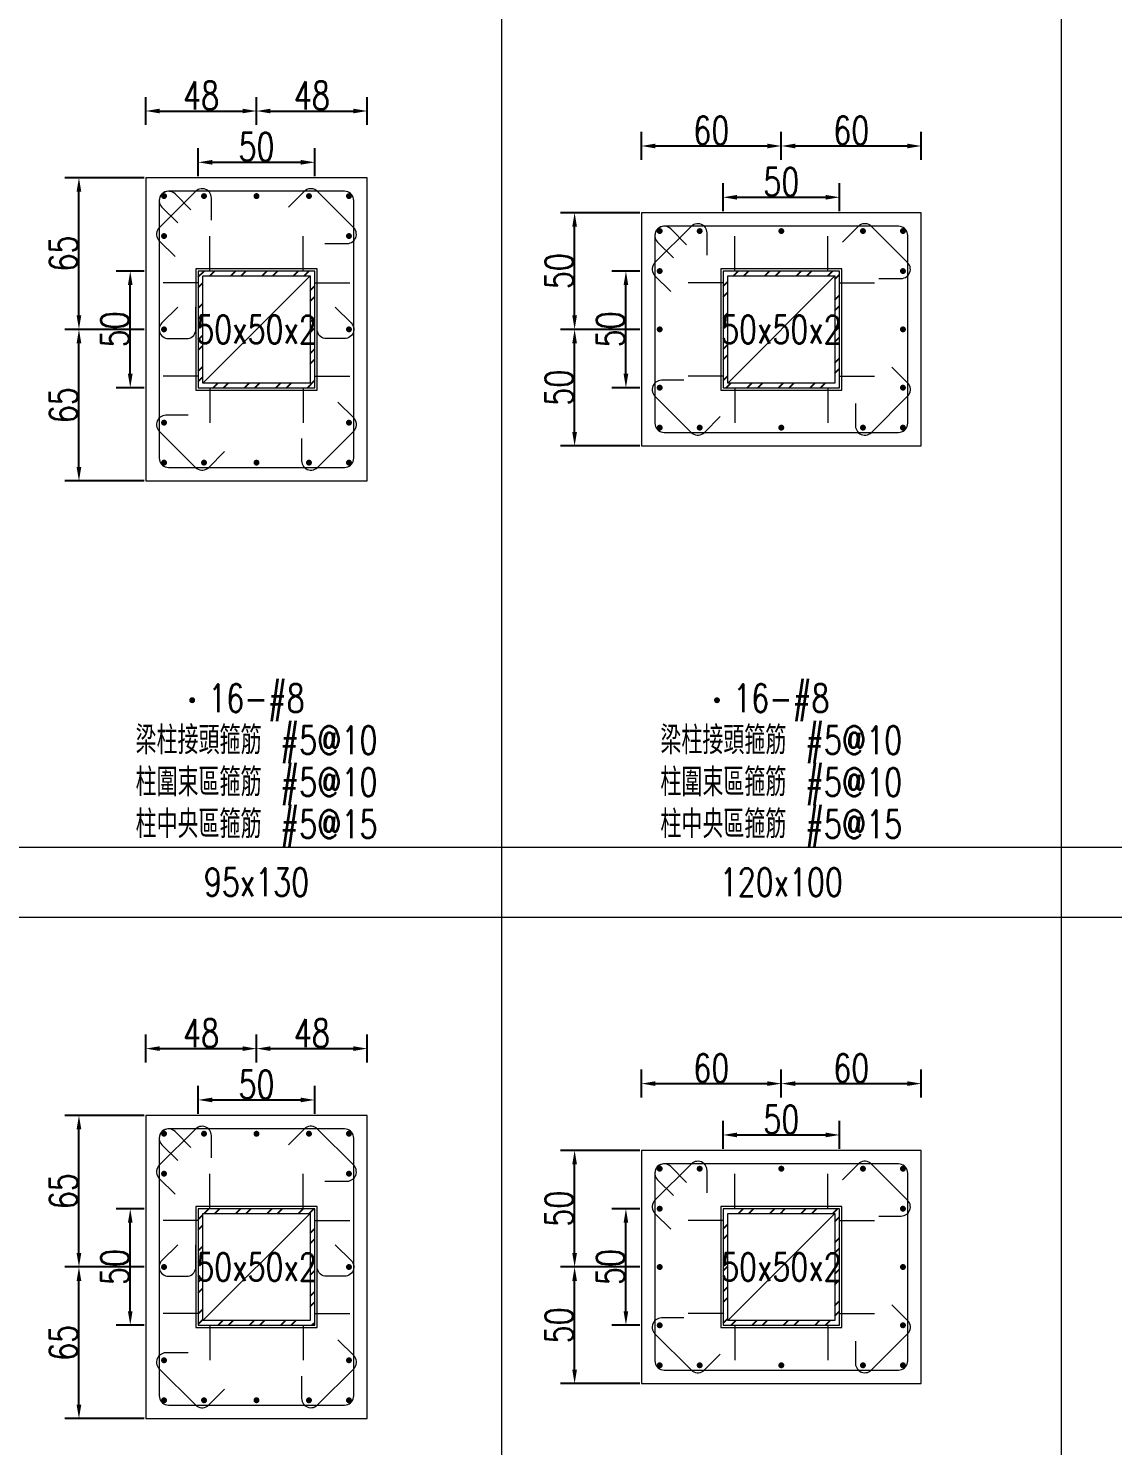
# Model space of a CAD drawing. Header units: millimetres. Extents: x 0 to 3905, y 0 to 8880.
# Drawn here: x 2922 to 3387, y 4999 to 5607 of the extents above; entities that cross this region are included whole.
import ezdxf
from ezdxf.enums import TextEntityAlignment as Align

# ---------------------------------------------------------------- set-up
doc = ezdxf.new("R2010")
doc.units = ezdxf.units.MM
doc.layers.get('DEFPOINTS').update_dxf_attribs({"color": 3})
for name, color, linetype in [('Hatch線', 6, 'Continuous'), ('主筋斷面', 2, 'Continuous'), ('文字-主筋根數', 7, 'Continuous'), ('文字-剪力筋 中央區', 7, 'Continuous'), ('文字-剪力筋-BC', 7, 'Continuous'), ('文字-剪力筋-圍束區', 7, 'Continuous'), ('文字-斷面尺寸', 7, 'Continuous'), ('文字-輔助字', 7, 'Continuous'), ('柱斷面線', 4, 'Continuous'), ('標註字', 4, 'Continuous'), ('箍筋線', 1, 'Continuous'), ('網格線', 7, 'Continuous'), ('鋼柱', 11, 'Continuous')]:
    doc.layers.add(name, color=color, linetype=linetype)
doc.styles.add('note', font='txt.shx', dxfattribs={"width": 0.75, "height": 12})
doc.styles.add('txt', font='txt.shx', dxfattribs={"height": 0.2, "bigfont": 'chineset.shx'})
doc.dimstyles.new('RCAD_DIM', dxfattribs={"dimtxt": 12, "dimasz": 6, "dimexe": 6, "dimexo": 0.625, "dimtad": 1, "dimdec": 0, "dimdsep": 46, "dimtxsty": 'note', "dimcen": 2.5, "dimclrd": 256, "dimclre": 256, "dimclrt": 256, "dimadec": 0, "dimazin": 0, "dimtfac": 1, "dimtmove": 0, "dimatfit": 3, "dimfxl": 0, "dimtolj": 1, "dimarcsym": 0})

# ---------------------------------------------------------------- blocks, each defined once
blk = doc.blocks.new('*D1674')
at = {"layer": 'DEFPOINTS', "color": 0}
for p in [(3045, 5147.625), (2995, 5141), (3045, 5141)]:
    blk.add_point(p, dxfattribs=at)
at = {"layer": '標註字', "lineweight": -2}
for p, q in [((2995, 5141.625), (2995, 5153.625)), ((3045, 5141.625), (3045, 5153.625)), ((3001, 5147.625), (3039, 5147.625))]:
    blk.add_line(p, q, dxfattribs=at)
at = {"layer": '標註字'}
for points in [[(3001, 5148.625), (3001, 5146.625), (2995, 5147.625)], [(3039, 5146.625), (3039, 5148.625), (3045, 5147.625)]]:
    blk.add_solid(points, dxfattribs=at)
at = {"layer": '標註字', "insert": (3020, 5154.25), "char_height": 12, "attachment_point": 5, "style": 'note'}
blk.add_mtext('\\A1;50', dxfattribs=at)
blk = doc.blocks.new('*D1675')
at = {"layer": 'DEFPOINTS', "color": 0}
for p in [(2965.875, 5101), (2972.5, 5101), (2972.5, 5051)]:
    blk.add_point(p, dxfattribs=at)
at = {"layer": '標註字', "lineweight": -2}
for p, q in [((2971.875, 5101), (2959.875, 5101)), ((2965.875, 5057), (2965.875, 5095)), ((2971.875, 5051), (2959.875, 5051))]:
    blk.add_line(p, q, dxfattribs=at)
at = {"layer": '標註字'}
for points in [[(2966.875, 5095), (2964.875, 5095), (2965.875, 5101)], [(2964.875, 5057), (2966.875, 5057), (2965.875, 5051)]]:
    blk.add_solid(points, dxfattribs=at)
at = {"layer": '標註字', "insert": (2959.25, 5076), "char_height": 12, "attachment_point": 5, "rotation": 90, "style": 'note'}
blk.add_mtext('\\A1;50', dxfattribs=at)
blk = doc.blocks.new('*D1676')
at = {"layer": 'DEFPOINTS', "color": 0}
for p in [(3020, 5169.625), (2972.5, 5163), (3020, 5163)]:
    blk.add_point(p, dxfattribs=at)
at = {"layer": '標註字', "lineweight": -2}
for p, q in [((2972.5, 5163.625), (2972.5, 5175.625)), ((3020, 5163.625), (3020, 5175.625)), ((2978.5, 5169.625), (3014, 5169.625))]:
    blk.add_line(p, q, dxfattribs=at)
at = {"layer": '標註字'}
for points in [[(2978.5, 5170.625), (2978.5, 5168.625), (2972.5, 5169.625)], [(3014, 5168.625), (3014, 5170.625), (3020, 5169.625)]]:
    blk.add_solid(points, dxfattribs=at)
at = {"layer": '標註字', "insert": (2996.25, 5176.25), "char_height": 12, "attachment_point": 5, "style": 'note'}
blk.add_mtext('\\A1;48', dxfattribs=at)
blk = doc.blocks.new('*D1677')
at = {"layer": 'DEFPOINTS', "color": 0}
for p in [(3067.5, 5169.625), (3020, 5163), (3067.5, 5163)]:
    blk.add_point(p, dxfattribs=at)
at = {"layer": '標註字', "lineweight": -2}
for p, q in [((3020, 5163.625), (3020, 5175.625)), ((3067.5, 5163.625), (3067.5, 5175.625)), ((3026, 5169.625), (3061.5, 5169.625))]:
    blk.add_line(p, q, dxfattribs=at)
at = {"layer": '標註字'}
for points in [[(3026, 5170.625), (3026, 5168.625), (3020, 5169.625)], [(3061.5, 5168.625), (3061.5, 5170.625), (3067.5, 5169.625)]]:
    blk.add_solid(points, dxfattribs=at)
at = {"layer": '標註字', "insert": (3043.75, 5176.25), "char_height": 12, "attachment_point": 5, "style": 'note'}
blk.add_mtext('\\A1;48', dxfattribs=at)
blk = doc.blocks.new('*D1678')
at = {"layer": 'DEFPOINTS', "color": 0}
for p in [(2943.875, 5076), (2972.5, 5076), (2972.5, 5011)]:
    blk.add_point(p, dxfattribs=at)
at = {"layer": '標註字', "lineweight": -2}
for p, q in [((2971.875, 5076), (2937.875, 5076)), ((2943.875, 5017), (2943.875, 5070)), ((2971.875, 5011), (2937.875, 5011))]:
    blk.add_line(p, q, dxfattribs=at)
at = {"layer": '標註字'}
for points in [[(2944.875, 5070), (2942.875, 5070), (2943.875, 5076)], [(2942.875, 5017), (2944.875, 5017), (2943.875, 5011)]]:
    blk.add_solid(points, dxfattribs=at)
at = {"layer": '標註字', "insert": (2937.25, 5043.5), "char_height": 12, "attachment_point": 5, "rotation": 90, "style": 'note'}
blk.add_mtext('\\A1;65', dxfattribs=at)
blk = doc.blocks.new('*D1679')
at = {"layer": 'DEFPOINTS', "color": 0}
for p in [(2943.875, 5141), (2972.5, 5141), (2972.5, 5076)]:
    blk.add_point(p, dxfattribs=at)
at = {"layer": '標註字', "lineweight": -2}
for p, q in [((2971.875, 5141), (2937.875, 5141)), ((2943.875, 5082), (2943.875, 5135)), ((2971.875, 5076), (2937.875, 5076))]:
    blk.add_line(p, q, dxfattribs=at)
at = {"layer": '標註字'}
for points in [[(2944.875, 5135), (2942.875, 5135), (2943.875, 5141)], [(2942.875, 5082), (2944.875, 5082), (2943.875, 5076)]]:
    blk.add_solid(points, dxfattribs=at)
at = {"layer": '標註字', "insert": (2937.25, 5108.5), "char_height": 12, "attachment_point": 5, "rotation": 90, "style": 'note'}
blk.add_mtext('\\A1;65', dxfattribs=at)
blk = doc.blocks.new('Circle_Filled')
at = {"const_width": 0.5}
blk.add_lwpolyline([(-0.25, 0, 1), (0.25, 0, 1)], format="xyb", close=True, dxfattribs=at)
blk = doc.blocks.new('*D1680')
at = {"layer": 'DEFPOINTS', "color": 0}
for p in [(3045, 5549.625), (2995, 5543), (3045, 5543)]:
    blk.add_point(p, dxfattribs=at)
at = {"layer": '標註字', "lineweight": -2}
for p, q in [((2995, 5543.625), (2995, 5555.625)), ((3045, 5543.625), (3045, 5555.625)), ((3001, 5549.625), (3039, 5549.625))]:
    blk.add_line(p, q, dxfattribs=at)
at = {"layer": '標註字'}
for points in [[(3001, 5550.625), (3001, 5548.625), (2995, 5549.625)], [(3039, 5548.625), (3039, 5550.625), (3045, 5549.625)]]:
    blk.add_solid(points, dxfattribs=at)
at = {"layer": '標註字', "insert": (3020, 5556.25), "char_height": 12, "attachment_point": 5, "style": 'note'}
blk.add_mtext('\\A1;50', dxfattribs=at)
blk = doc.blocks.new('*D1681')
at = {"layer": 'DEFPOINTS', "color": 0}
for p in [(2965.875, 5503), (2972.5, 5503), (2972.5, 5453)]:
    blk.add_point(p, dxfattribs=at)
at = {"layer": '標註字', "lineweight": -2}
for p, q in [((2971.875, 5503), (2959.875, 5503)), ((2965.875, 5459), (2965.875, 5497)), ((2971.875, 5453), (2959.875, 5453))]:
    blk.add_line(p, q, dxfattribs=at)
at = {"layer": '標註字'}
for points in [[(2966.875, 5497), (2964.875, 5497), (2965.875, 5503)], [(2964.875, 5459), (2966.875, 5459), (2965.875, 5453)]]:
    blk.add_solid(points, dxfattribs=at)
at = {"layer": '標註字', "insert": (2959.25, 5478), "char_height": 12, "attachment_point": 5, "rotation": 90, "style": 'note'}
blk.add_mtext('\\A1;50', dxfattribs=at)
blk = doc.blocks.new('*D1682')
at = {"layer": 'DEFPOINTS', "color": 0}
for p in [(3020, 5571.625), (2972.5, 5565), (3020, 5565)]:
    blk.add_point(p, dxfattribs=at)
at = {"layer": '標註字', "lineweight": -2}
for p, q in [((2972.5, 5565.625), (2972.5, 5577.625)), ((3020, 5565.625), (3020, 5577.625)), ((2978.5, 5571.625), (3014, 5571.625))]:
    blk.add_line(p, q, dxfattribs=at)
at = {"layer": '標註字'}
for points in [[(2978.5, 5572.625), (2978.5, 5570.625), (2972.5, 5571.625)], [(3014, 5570.625), (3014, 5572.625), (3020, 5571.625)]]:
    blk.add_solid(points, dxfattribs=at)
at = {"layer": '標註字', "insert": (2996.25, 5578.25), "char_height": 12, "attachment_point": 5, "style": 'note'}
blk.add_mtext('\\A1;48', dxfattribs=at)
blk = doc.blocks.new('*D1683')
at = {"layer": 'DEFPOINTS', "color": 0}
for p in [(3067.5, 5571.625), (3020, 5565), (3067.5, 5565)]:
    blk.add_point(p, dxfattribs=at)
at = {"layer": '標註字', "lineweight": -2}
for p, q in [((3020, 5565.625), (3020, 5577.625)), ((3067.5, 5565.625), (3067.5, 5577.625)), ((3026, 5571.625), (3061.5, 5571.625))]:
    blk.add_line(p, q, dxfattribs=at)
at = {"layer": '標註字'}
for points in [[(3026, 5572.625), (3026, 5570.625), (3020, 5571.625)], [(3061.5, 5570.625), (3061.5, 5572.625), (3067.5, 5571.625)]]:
    blk.add_solid(points, dxfattribs=at)
at = {"layer": '標註字', "insert": (3043.75, 5578.25), "char_height": 12, "attachment_point": 5, "style": 'note'}
blk.add_mtext('\\A1;48', dxfattribs=at)
blk = doc.blocks.new('*D1684')
at = {"layer": 'DEFPOINTS', "color": 0}
for p in [(2943.875, 5478), (2972.5, 5478), (2972.5, 5413)]:
    blk.add_point(p, dxfattribs=at)
at = {"layer": '標註字', "lineweight": -2}
for p, q in [((2971.875, 5478), (2937.875, 5478)), ((2943.875, 5419), (2943.875, 5472)), ((2971.875, 5413), (2937.875, 5413))]:
    blk.add_line(p, q, dxfattribs=at)
at = {"layer": '標註字'}
for points in [[(2944.875, 5472), (2942.875, 5472), (2943.875, 5478)], [(2942.875, 5419), (2944.875, 5419), (2943.875, 5413)]]:
    blk.add_solid(points, dxfattribs=at)
at = {"layer": '標註字', "insert": (2937.25, 5445.5), "char_height": 12, "attachment_point": 5, "rotation": 90, "style": 'note'}
blk.add_mtext('\\A1;65', dxfattribs=at)
blk = doc.blocks.new('*D1685')
at = {"layer": 'DEFPOINTS', "color": 0}
for p in [(2943.875, 5543), (2972.5, 5543), (2972.5, 5478)]:
    blk.add_point(p, dxfattribs=at)
at = {"layer": '標註字', "lineweight": -2}
for p, q in [((2971.875, 5543), (2937.875, 5543)), ((2943.875, 5484), (2943.875, 5537)), ((2971.875, 5478), (2937.875, 5478))]:
    blk.add_line(p, q, dxfattribs=at)
at = {"layer": '標註字'}
for points in [[(2944.875, 5537), (2942.875, 5537), (2943.875, 5543)], [(2942.875, 5484), (2944.875, 5484), (2943.875, 5478)]]:
    blk.add_solid(points, dxfattribs=at)
at = {"layer": '標註字', "insert": (2937.25, 5510.5), "char_height": 12, "attachment_point": 5, "rotation": 90, "style": 'note'}
blk.add_mtext('\\A1;65', dxfattribs=at)
blk = doc.blocks.new('*D1806')
at = {"layer": 'DEFPOINTS', "color": 0}
for p in [(3270, 5132.625), (3220, 5126), (3270, 5126)]:
    blk.add_point(p, dxfattribs=at)
at = {"layer": '標註字', "lineweight": -2}
for p, q in [((3220, 5126.625), (3220, 5138.625)), ((3270, 5126.625), (3270, 5138.625)), ((3226, 5132.625), (3264, 5132.625))]:
    blk.add_line(p, q, dxfattribs=at)
at = {"layer": '標註字'}
for points in [[(3226, 5133.625), (3226, 5131.625), (3220, 5132.625)], [(3264, 5131.625), (3264, 5133.625), (3270, 5132.625)]]:
    blk.add_solid(points, dxfattribs=at)
at = {"layer": '標註字', "insert": (3245, 5139.25), "char_height": 12, "attachment_point": 5, "style": 'note'}
blk.add_mtext('\\A1;50', dxfattribs=at)
blk = doc.blocks.new('*D1807')
at = {"layer": 'DEFPOINTS', "color": 0}
for p in [(3178.375, 5101), (3185, 5101), (3185, 5051)]:
    blk.add_point(p, dxfattribs=at)
at = {"layer": '標註字', "lineweight": -2}
for p, q in [((3184.375, 5101), (3172.375, 5101)), ((3178.375, 5057), (3178.375, 5095)), ((3184.375, 5051), (3172.375, 5051))]:
    blk.add_line(p, q, dxfattribs=at)
at = {"layer": '標註字'}
for points in [[(3179.375, 5095), (3177.375, 5095), (3178.375, 5101)], [(3177.375, 5057), (3179.375, 5057), (3178.375, 5051)]]:
    blk.add_solid(points, dxfattribs=at)
at = {"layer": '標註字', "insert": (3171.75, 5076), "char_height": 12, "attachment_point": 5, "rotation": 90, "style": 'note'}
blk.add_mtext('\\A1;50', dxfattribs=at)
blk = doc.blocks.new('*D1808')
at = {"layer": 'DEFPOINTS', "color": 0}
for p in [(3245, 5154.625), (3185, 5148), (3245, 5148)]:
    blk.add_point(p, dxfattribs=at)
at = {"layer": '標註字', "lineweight": -2}
for p, q in [((3185, 5148.625), (3185, 5160.625)), ((3245, 5148.625), (3245, 5160.625)), ((3191, 5154.625), (3239, 5154.625))]:
    blk.add_line(p, q, dxfattribs=at)
at = {"layer": '標註字'}
for points in [[(3191, 5155.625), (3191, 5153.625), (3185, 5154.625)], [(3239, 5153.625), (3239, 5155.625), (3245, 5154.625)]]:
    blk.add_solid(points, dxfattribs=at)
at = {"layer": '標註字', "insert": (3215, 5161.25), "char_height": 12, "attachment_point": 5, "style": 'note'}
blk.add_mtext('\\A1;60', dxfattribs=at)
blk = doc.blocks.new('*D1809')
at = {"layer": 'DEFPOINTS', "color": 0}
for p in [(3305, 5154.625), (3245, 5148), (3305, 5148)]:
    blk.add_point(p, dxfattribs=at)
at = {"layer": '標註字', "lineweight": -2}
for p, q in [((3245, 5148.625), (3245, 5160.625)), ((3305, 5148.625), (3305, 5160.625)), ((3251, 5154.625), (3299, 5154.625))]:
    blk.add_line(p, q, dxfattribs=at)
at = {"layer": '標註字'}
for points in [[(3251, 5155.625), (3251, 5153.625), (3245, 5154.625)], [(3299, 5153.625), (3299, 5155.625), (3305, 5154.625)]]:
    blk.add_solid(points, dxfattribs=at)
at = {"layer": '標註字', "insert": (3275, 5161.25), "char_height": 12, "attachment_point": 5, "style": 'note'}
blk.add_mtext('\\A1;60', dxfattribs=at)
blk = doc.blocks.new('*D1810')
at = {"layer": 'DEFPOINTS', "color": 0}
for p in [(3156.375, 5076), (3185, 5076), (3185, 5026)]:
    blk.add_point(p, dxfattribs=at)
at = {"layer": '標註字', "lineweight": -2}
for p, q in [((3184.375, 5076), (3150.375, 5076)), ((3156.375, 5032), (3156.375, 5070)), ((3184.375, 5026), (3150.375, 5026))]:
    blk.add_line(p, q, dxfattribs=at)
at = {"layer": '標註字'}
for points in [[(3157.375, 5070), (3155.375, 5070), (3156.375, 5076)], [(3155.375, 5032), (3157.375, 5032), (3156.375, 5026)]]:
    blk.add_solid(points, dxfattribs=at)
at = {"layer": '標註字', "insert": (3149.75, 5051), "char_height": 12, "attachment_point": 5, "rotation": 90, "style": 'note'}
blk.add_mtext('\\A1;50', dxfattribs=at)
blk = doc.blocks.new('*D1811')
at = {"layer": 'DEFPOINTS', "color": 0}
for p in [(3156.375, 5126), (3185, 5126), (3185, 5076)]:
    blk.add_point(p, dxfattribs=at)
at = {"layer": '標註字', "lineweight": -2}
for p, q in [((3184.375, 5126), (3150.375, 5126)), ((3156.375, 5082), (3156.375, 5120)), ((3184.375, 5076), (3150.375, 5076))]:
    blk.add_line(p, q, dxfattribs=at)
at = {"layer": '標註字'}
for points in [[(3157.375, 5120), (3155.375, 5120), (3156.375, 5126)], [(3155.375, 5082), (3157.375, 5082), (3156.375, 5076)]]:
    blk.add_solid(points, dxfattribs=at)
at = {"layer": '標註字', "insert": (3149.75, 5101), "char_height": 12, "attachment_point": 5, "rotation": 90, "style": 'note'}
blk.add_mtext('\\A1;50', dxfattribs=at)
blk = doc.blocks.new('*D1812')
at = {"layer": 'DEFPOINTS', "color": 0}
for p in [(3270, 5534.625), (3220, 5528), (3270, 5528)]:
    blk.add_point(p, dxfattribs=at)
at = {"layer": '標註字', "lineweight": -2}
for p, q in [((3220, 5528.625), (3220, 5540.625)), ((3270, 5528.625), (3270, 5540.625)), ((3226, 5534.625), (3264, 5534.625))]:
    blk.add_line(p, q, dxfattribs=at)
at = {"layer": '標註字'}
for points in [[(3226, 5535.625), (3226, 5533.625), (3220, 5534.625)], [(3264, 5533.625), (3264, 5535.625), (3270, 5534.625)]]:
    blk.add_solid(points, dxfattribs=at)
at = {"layer": '標註字', "insert": (3245, 5541.25), "char_height": 12, "attachment_point": 5, "style": 'note'}
blk.add_mtext('\\A1;50', dxfattribs=at)
blk = doc.blocks.new('*D1813')
at = {"layer": 'DEFPOINTS', "color": 0}
for p in [(3178.375, 5503), (3185, 5503), (3185, 5453)]:
    blk.add_point(p, dxfattribs=at)
at = {"layer": '標註字', "lineweight": -2}
for p, q in [((3184.375, 5503), (3172.375, 5503)), ((3178.375, 5459), (3178.375, 5497)), ((3184.375, 5453), (3172.375, 5453))]:
    blk.add_line(p, q, dxfattribs=at)
at = {"layer": '標註字'}
for points in [[(3179.375, 5497), (3177.375, 5497), (3178.375, 5503)], [(3177.375, 5459), (3179.375, 5459), (3178.375, 5453)]]:
    blk.add_solid(points, dxfattribs=at)
at = {"layer": '標註字', "insert": (3171.75, 5478), "char_height": 12, "attachment_point": 5, "rotation": 90, "style": 'note'}
blk.add_mtext('\\A1;50', dxfattribs=at)
blk = doc.blocks.new('*D1814')
at = {"layer": 'DEFPOINTS', "color": 0}
for p in [(3245, 5556.625), (3185, 5550), (3245, 5550)]:
    blk.add_point(p, dxfattribs=at)
at = {"layer": '標註字', "lineweight": -2}
for p, q in [((3185, 5550.625), (3185, 5562.625)), ((3245, 5550.625), (3245, 5562.625)), ((3191, 5556.625), (3239, 5556.625))]:
    blk.add_line(p, q, dxfattribs=at)
at = {"layer": '標註字'}
for points in [[(3191, 5557.625), (3191, 5555.625), (3185, 5556.625)], [(3239, 5555.625), (3239, 5557.625), (3245, 5556.625)]]:
    blk.add_solid(points, dxfattribs=at)
at = {"layer": '標註字', "insert": (3215, 5563.25), "char_height": 12, "attachment_point": 5, "style": 'note'}
blk.add_mtext('\\A1;60', dxfattribs=at)
blk = doc.blocks.new('*D1815')
at = {"layer": 'DEFPOINTS', "color": 0}
for p in [(3305, 5556.625), (3245, 5550), (3305, 5550)]:
    blk.add_point(p, dxfattribs=at)
at = {"layer": '標註字', "lineweight": -2}
for p, q in [((3245, 5550.625), (3245, 5562.625)), ((3305, 5550.625), (3305, 5562.625)), ((3251, 5556.625), (3299, 5556.625))]:
    blk.add_line(p, q, dxfattribs=at)
at = {"layer": '標註字'}
for points in [[(3251, 5557.625), (3251, 5555.625), (3245, 5556.625)], [(3299, 5555.625), (3299, 5557.625), (3305, 5556.625)]]:
    blk.add_solid(points, dxfattribs=at)
at = {"layer": '標註字', "insert": (3275, 5563.25), "char_height": 12, "attachment_point": 5, "style": 'note'}
blk.add_mtext('\\A1;60', dxfattribs=at)
blk = doc.blocks.new('*D1816')
at = {"layer": 'DEFPOINTS', "color": 0}
for p in [(3156.375, 5478), (3185, 5478), (3185, 5428)]:
    blk.add_point(p, dxfattribs=at)
at = {"layer": '標註字', "lineweight": -2}
for p, q in [((3184.375, 5478), (3150.375, 5478)), ((3156.375, 5434), (3156.375, 5472)), ((3184.375, 5428), (3150.375, 5428))]:
    blk.add_line(p, q, dxfattribs=at)
at = {"layer": '標註字'}
for points in [[(3157.375, 5472), (3155.375, 5472), (3156.375, 5478)], [(3155.375, 5434), (3157.375, 5434), (3156.375, 5428)]]:
    blk.add_solid(points, dxfattribs=at)
at = {"layer": '標註字', "insert": (3149.75, 5453), "char_height": 12, "attachment_point": 5, "rotation": 90, "style": 'note'}
blk.add_mtext('\\A1;50', dxfattribs=at)
blk = doc.blocks.new('*D1817')
at = {"layer": 'DEFPOINTS', "color": 0}
for p in [(3156.375, 5528), (3185, 5528), (3185, 5478)]:
    blk.add_point(p, dxfattribs=at)
at = {"layer": '標註字', "lineweight": -2}
for p, q in [((3184.375, 5528), (3150.375, 5528)), ((3156.375, 5484), (3156.375, 5522)), ((3184.375, 5478), (3150.375, 5478))]:
    blk.add_line(p, q, dxfattribs=at)
at = {"layer": '標註字'}
for points in [[(3157.375, 5522), (3155.375, 5522), (3156.375, 5528)], [(3155.375, 5484), (3157.375, 5484), (3156.375, 5478)]]:
    blk.add_solid(points, dxfattribs=at)
at = {"layer": '標註字', "insert": (3149.75, 5503), "char_height": 12, "attachment_point": 5, "rotation": 90, "style": 'note'}
blk.add_mtext('\\A1;50', dxfattribs=at)

msp = doc.modelspace()

# ---------------------------------------------------------------- hatches: boundary and pattern name
at = {"layer": 'Hatch線'}
h = msp.add_hatch(dxfattribs=at)
h.set_pattern_fill('ANSI32', color=256, style=0)
h.paths.add_polyline_path([(2995, 5453), (3045, 5453), (3045, 5503), (2995, 5503)], flags=17)
h.paths.add_polyline_path([(2997, 5455), (2997, 5501), (3043, 5501), (3043, 5455)])
h = msp.add_hatch(dxfattribs=at)
h.set_pattern_fill('ANSI32', color=256, style=0)
h.paths.add_polyline_path([(3220, 5453), (3270, 5453), (3270, 5503), (3220, 5503)], flags=17)
h.paths.add_polyline_path([(3222, 5455), (3222, 5501), (3268, 5501), (3268, 5455)])
h = msp.add_hatch(dxfattribs=at)
h.set_pattern_fill('ANSI32', color=256, style=0)
h.paths.add_polyline_path([(2995, 5051), (3045, 5051), (3045, 5101), (2995, 5101)], flags=17)
h.paths.add_polyline_path([(2997, 5053), (2997, 5099), (3043, 5099), (3043, 5053)])
h = msp.add_hatch(dxfattribs=at)
h.set_pattern_fill('ANSI32', color=256, style=0)
h.paths.add_polyline_path([(3220, 5051), (3270, 5051), (3270, 5101), (3220, 5101)], flags=17)
h.paths.add_polyline_path([(3222, 5053), (3222, 5099), (3268, 5099), (3268, 5053)])

# ---------------------------------------------------------------- linework, layer by layer
at = {"layer": 'DEFPOINTS', "lineweight": 5}
for points in [[(3000, 5503), (3000, 5518)], [(3040, 5503), (3040, 5518)], [(3225, 5503), (3225, 5518)], [(3265, 5503), (3265, 5518)], [(2995, 5452), (3046, 5452), (3046, 5504), (2994, 5504), (2994, 5452), (2995, 5452)], [(2997, 5455), (3043, 5501)], [(3220, 5452), (3271, 5452), (3271, 5504), (3219, 5504), (3219, 5452), (3220, 5452)], [(3222, 5455), (3268, 5501)], [(2995, 5498), (2980, 5498)], [(3045, 5498), (3060, 5498)], [(3220, 5498), (3205, 5498)], [(3270, 5498), (3285, 5498)], [(2995, 5458), (2980, 5458)], [(3045, 5458), (3060, 5458)], [(3220, 5458), (3205, 5458)], [(3270, 5458), (3285, 5458)], [(3000, 5453), (3000, 5438)], [(3040, 5453), (3040, 5438)], [(3225, 5453), (3225, 5438)], [(3265, 5453), (3265, 5438)], [(3000, 5101), (3000, 5116)], [(3040, 5101), (3040, 5116)], [(3225, 5101), (3225, 5116)], [(3265, 5101), (3265, 5116)], [(2995, 5050), (3046, 5050), (3046, 5102), (2994, 5102), (2994, 5050), (2995, 5050)], [(2997, 5053), (3043, 5099)], [(3220, 5050), (3271, 5050), (3271, 5102), (3219, 5102), (3219, 5050), (3220, 5050)], [(3222, 5053), (3268, 5099)], [(2995, 5096), (2980, 5096)], [(3045, 5096), (3060, 5096)], [(3220, 5096), (3205, 5096)], [(3270, 5096), (3285, 5096)], [(2995, 5056), (2980, 5056)], [(3045, 5056), (3060, 5056)], [(3220, 5056), (3205, 5056)], [(3270, 5056), (3285, 5056)], [(3000, 5051), (3000, 5036)], [(3040, 5051), (3040, 5036)], [(3225, 5051), (3225, 5036)], [(3265, 5051), (3265, 5036)]]:
    msp.add_lwpolyline(points, dxfattribs=at)
at = {"layer": '柱斷面線', "lineweight": 5}
for points in [[(2972.5, 5413), (3067.5, 5413), (3067.5, 5543), (2972.5, 5543), (2972.5, 5413)], [(3185, 5428), (3305, 5428), (3305, 5528), (3185, 5528), (3185, 5428)], [(2972.5, 5011), (3067.5, 5011), (3067.5, 5141), (2972.5, 5141), (2972.5, 5011)], [(3185, 5026), (3305, 5026), (3305, 5126), (3185, 5126), (3185, 5026)]]:
    msp.add_lwpolyline(points, dxfattribs=at)
at = {"layer": '箍筋線', "lineweight": 5}
for points in [[(3000.69, 5524.81), (3000.69, 5534.35), (3000.63, 5535.02), (3000.46, 5535.66), (3000.19, 5536.27), (2999.82, 5536.83), (2999.36, 5537.32), (2998.83, 5537.72), (2998.23, 5538.02), (2997.6, 5538.23), (2996.93, 5538.32), (2996.27, 5538.3), (2995.61, 5538.17), (2994.99, 5537.93), (2994.41, 5537.59), (2993.9, 5537.16), (2978.34, 5521.6), (2977.89, 5521.07), (2977.55, 5520.47), (2977.31, 5519.82), (2977.19, 5519.13), (2977.19, 5518.44), (2977.31, 5517.76), (2977.55, 5517.11), (2977.89, 5516.51), (2978.34, 5515.98), (2985.08, 5509.23)], [(2991.83, 5529.29), (2985.08, 5536.04), (2984.57, 5536.47), (2983.99, 5536.81), (2983.37, 5537.05), (2982.72, 5537.18), (2982.05, 5537.2), (2981.39, 5537.11), (2980.75, 5536.9), (2980.16, 5536.6), (2979.62, 5536.19), (2979.16, 5535.71), (2978.79, 5535.15), (2978.52, 5534.54), (2978.35, 5533.9), (2978.29, 5533.23), (2978.29, 5422.77), (2978.36, 5422.08), (2978.53, 5421.41), (2978.83, 5420.78), (2979.22, 5420.21), (2979.71, 5419.72), (2980.28, 5419.33), (2980.91, 5419.03), (2981.58, 5418.86), (2982.27, 5418.79), (3057.73, 5418.79), (3058.42, 5418.86), (3059.09, 5419.03), (3059.72, 5419.33), (3060.29, 5419.72), (3060.78, 5420.21), (3061.17, 5420.78), (3061.47, 5421.41), (3061.64, 5422.08), (3061.71, 5422.77), (3061.71, 5533.23), (3061.64, 5533.92), (3061.47, 5534.59), (3061.17, 5535.22), (3060.78, 5535.79), (3060.29, 5536.28), (3059.72, 5536.67), (3059.09, 5536.97), (3058.42, 5537.14), (3057.73, 5537.21), (2982.27, 5537.21), (2981.6, 5537.15), (2980.96, 5536.98), (2980.35, 5536.71), (2979.79, 5536.34), (2979.31, 5535.88), (2978.9, 5535.34), (2978.6, 5534.75), (2978.39, 5534.11), (2978.3, 5533.45), (2978.32, 5532.78), (2978.45, 5532.13), (2978.69, 5531.51), (2979.03, 5530.93), (2979.46, 5530.42), (2986.21, 5523.67)], [(3049.31, 5514.81), (3058.85, 5514.81), (3059.52, 5514.87), (3060.16, 5515.04), (3060.77, 5515.31), (3061.33, 5515.68), (3061.82, 5516.14), (3062.22, 5516.67), (3062.52, 5517.27), (3062.73, 5517.9), (3062.82, 5518.57), (3062.8, 5519.23), (3062.67, 5519.89), (3062.43, 5520.51), (3062.09, 5521.09), (3061.66, 5521.6), (3046.1, 5537.16), (3045.57, 5537.61), (3044.97, 5537.95), (3044.32, 5538.19), (3043.63, 5538.31), (3042.94, 5538.31), (3042.26, 5538.19), (3041.61, 5537.95), (3041.01, 5537.61), (3040.48, 5537.16), (3033.73, 5530.42)], [(3213.19, 5509.81), (3213.19, 5519.35), (3213.13, 5520.02), (3212.96, 5520.66), (3212.69, 5521.27), (3212.32, 5521.83), (3211.86, 5522.32), (3211.33, 5522.72), (3210.73, 5523.02), (3210.1, 5523.23), (3209.43, 5523.32), (3208.77, 5523.3), (3208.11, 5523.17), (3207.49, 5522.93), (3206.91, 5522.59), (3206.4, 5522.16), (3190.84, 5506.6), (3190.39, 5506.07), (3190.05, 5505.47), (3189.81, 5504.82), (3189.69, 5504.13), (3189.69, 5503.44), (3189.81, 5502.76), (3190.05, 5502.11), (3190.39, 5501.51), (3190.84, 5500.98), (3197.58, 5494.23)], [(3204.33, 5514.29), (3197.58, 5521.04), (3197.07, 5521.47), (3196.49, 5521.81), (3195.87, 5522.05), (3195.22, 5522.18), (3194.55, 5522.2), (3193.89, 5522.11), (3193.25, 5521.9), (3192.66, 5521.6), (3192.12, 5521.19), (3191.66, 5520.71), (3191.29, 5520.15), (3191.02, 5519.54), (3190.85, 5518.9), (3190.79, 5518.23), (3190.79, 5437.77), (3190.86, 5437.08), (3191.03, 5436.41), (3191.33, 5435.78), (3191.72, 5435.21), (3192.21, 5434.72), (3192.78, 5434.33), (3193.41, 5434.03), (3194.08, 5433.86), (3194.77, 5433.79), (3295.23, 5433.79), (3295.92, 5433.86), (3296.59, 5434.03), (3297.22, 5434.33), (3297.79, 5434.72), (3298.28, 5435.21), (3298.67, 5435.78), (3298.97, 5436.41), (3299.14, 5437.08), (3299.21, 5437.77), (3299.21, 5518.23), (3299.14, 5518.92), (3298.97, 5519.59), (3298.67, 5520.22), (3298.28, 5520.79), (3297.79, 5521.28), (3297.22, 5521.67), (3296.59, 5521.97), (3295.92, 5522.14), (3295.23, 5522.21), (3194.77, 5522.21), (3194.1, 5522.15), (3193.46, 5521.98), (3192.85, 5521.71), (3192.29, 5521.34), (3191.81, 5520.88), (3191.4, 5520.34), (3191.1, 5519.75), (3190.89, 5519.11), (3190.8, 5518.45), (3190.82, 5517.78), (3190.95, 5517.13), (3191.19, 5516.51), (3191.53, 5515.93), (3191.96, 5515.42), (3198.71, 5508.67)], [(3286.81, 5499.81), (3296.35, 5499.81), (3297.02, 5499.87), (3297.66, 5500.04), (3298.27, 5500.31), (3298.83, 5500.68), (3299.32, 5501.14), (3299.72, 5501.67), (3300.02, 5502.27), (3300.23, 5502.9), (3300.32, 5503.57), (3300.3, 5504.23), (3300.17, 5504.89), (3299.93, 5505.51), (3299.59, 5506.09), (3299.16, 5506.6), (3283.6, 5522.16), (3283.07, 5522.61), (3282.47, 5522.95), (3281.82, 5523.19), (3281.13, 5523.31), (3280.44, 5523.31), (3279.76, 5523.19), (3279.11, 5522.95), (3278.51, 5522.61), (3277.98, 5522.16), (3271.23, 5515.42)], [(2986.21, 5487.56), (2979.46, 5480.81), (2979.03, 5480.3), (2978.69, 5479.72), (2978.45, 5479.1), (2978.32, 5478.45), (2978.3, 5477.78), (2978.39, 5477.12), (2978.6, 5476.48), (2978.9, 5475.89), (2979.31, 5475.35), (2979.79, 5474.89), (2980.35, 5474.52), (2980.96, 5474.25), (2981.6, 5474.08), (2982.27, 5474.03), (2990.02, 5474.03), (2990.72, 5474.09), (2991.38, 5474.26), (2992.01, 5474.56), (2992.58, 5474.95), (2993.07, 5475.44), (2993.47, 5476.01), (2993.76, 5476.64), (2993.94, 5477.31), (2994, 5478), (2994, 5487.54)], [(3053.79, 5487.56), (3060.54, 5480.81), (3060.97, 5480.3), (3061.31, 5479.72), (3061.55, 5479.1), (3061.68, 5478.45), (3061.7, 5477.78), (3061.61, 5477.12), (3061.4, 5476.48), (3061.1, 5475.89), (3060.69, 5475.35), (3060.21, 5474.89), (3059.65, 5474.52), (3059.04, 5474.25), (3058.4, 5474.08), (3057.73, 5474.03), (3049.98, 5474.03), (3049.28, 5474.09), (3048.62, 5474.26), (3047.99, 5474.56), (3047.42, 5474.95), (3046.93, 5475.44), (3046.53, 5476.01), (3046.24, 5476.64), (3046.06, 5477.31), (3046, 5478), (3046, 5487.54)], [(3276.81, 5446.19), (3276.81, 5436.65), (3276.87, 5435.98), (3277.04, 5435.34), (3277.31, 5434.73), (3277.68, 5434.17), (3278.14, 5433.68), (3278.67, 5433.28), (3279.27, 5432.98), (3279.9, 5432.77), (3280.57, 5432.68), (3281.23, 5432.7), (3281.89, 5432.83), (3282.51, 5433.07), (3283.09, 5433.41), (3283.6, 5433.84), (3299.16, 5449.4), (3299.61, 5449.93), (3299.95, 5450.53), (3300.19, 5451.18), (3300.31, 5451.87), (3300.31, 5452.56), (3300.19, 5453.24), (3299.95, 5453.89), (3299.61, 5454.49), (3299.16, 5455.02), (3292.42, 5461.77)], [(3203.19, 5456.19), (3193.65, 5456.19), (3192.98, 5456.13), (3192.34, 5455.96), (3191.73, 5455.69), (3191.17, 5455.32), (3190.68, 5454.86), (3190.28, 5454.33), (3189.98, 5453.73), (3189.77, 5453.1), (3189.68, 5452.43), (3189.7, 5451.77), (3189.83, 5451.11), (3190.07, 5450.49), (3190.41, 5449.91), (3190.84, 5449.4), (3206.4, 5433.84), (3206.93, 5433.39), (3207.53, 5433.05), (3208.18, 5432.81), (3208.87, 5432.69), (3209.56, 5432.69), (3210.24, 5432.81), (3210.89, 5433.05), (3211.49, 5433.39), (3212.02, 5433.84), (3218.77, 5440.58)], [(3039.31, 5431.19), (3039.31, 5421.65), (3039.37, 5420.98), (3039.54, 5420.34), (3039.81, 5419.73), (3040.18, 5419.17), (3040.64, 5418.68), (3041.17, 5418.28), (3041.77, 5417.98), (3042.4, 5417.77), (3043.07, 5417.68), (3043.73, 5417.7), (3044.39, 5417.83), (3045.01, 5418.07), (3045.59, 5418.41), (3046.1, 5418.84), (3061.66, 5434.4), (3062.11, 5434.93), (3062.45, 5435.53), (3062.69, 5436.18), (3062.81, 5436.87), (3062.81, 5437.56), (3062.69, 5438.24), (3062.45, 5438.89), (3062.11, 5439.49), (3061.66, 5440.02), (3054.92, 5446.77)], [(2990.69, 5441.19), (2981.15, 5441.19), (2980.48, 5441.13), (2979.84, 5440.96), (2979.23, 5440.69), (2978.67, 5440.32), (2978.18, 5439.86), (2977.78, 5439.33), (2977.48, 5438.73), (2977.27, 5438.1), (2977.18, 5437.43), (2977.2, 5436.77), (2977.33, 5436.11), (2977.57, 5435.49), (2977.91, 5434.91), (2978.34, 5434.4), (2993.9, 5418.84), (2994.43, 5418.39), (2995.03, 5418.05), (2995.68, 5417.81), (2996.37, 5417.69), (2997.06, 5417.69), (2997.74, 5417.81), (2998.39, 5418.05), (2998.99, 5418.39), (2999.52, 5418.84), (3006.27, 5425.58)], [(3000.69, 5122.81), (3000.69, 5132.35), (3000.63, 5133.02), (3000.46, 5133.66), (3000.19, 5134.27), (2999.82, 5134.83), (2999.36, 5135.32), (2998.83, 5135.72), (2998.23, 5136.02), (2997.6, 5136.23), (2996.93, 5136.32), (2996.27, 5136.3), (2995.61, 5136.17), (2994.99, 5135.93), (2994.41, 5135.59), (2993.9, 5135.16), (2978.34, 5119.6), (2977.89, 5119.07), (2977.55, 5118.47), (2977.31, 5117.82), (2977.19, 5117.13), (2977.19, 5116.44), (2977.31, 5115.76), (2977.55, 5115.11), (2977.89, 5114.51), (2978.34, 5113.98), (2985.08, 5107.23)], [(2991.83, 5127.29), (2985.08, 5134.04), (2984.57, 5134.47), (2983.99, 5134.81), (2983.37, 5135.05), (2982.72, 5135.18), (2982.05, 5135.2), (2981.39, 5135.11), (2980.75, 5134.9), (2980.16, 5134.6), (2979.62, 5134.19), (2979.16, 5133.71), (2978.79, 5133.15), (2978.52, 5132.54), (2978.35, 5131.9), (2978.29, 5131.23), (2978.29, 5020.77), (2978.36, 5020.08), (2978.53, 5019.41), (2978.83, 5018.78), (2979.22, 5018.21), (2979.71, 5017.72), (2980.28, 5017.33), (2980.91, 5017.03), (2981.58, 5016.86), (2982.27, 5016.79), (3057.73, 5016.79), (3058.42, 5016.86), (3059.09, 5017.03), (3059.72, 5017.33), (3060.29, 5017.72), (3060.78, 5018.21), (3061.17, 5018.78), (3061.47, 5019.41), (3061.64, 5020.08), (3061.71, 5020.77), (3061.71, 5131.23), (3061.64, 5131.92), (3061.47, 5132.59), (3061.17, 5133.22), (3060.78, 5133.79), (3060.29, 5134.28), (3059.72, 5134.67), (3059.09, 5134.97), (3058.42, 5135.14), (3057.73, 5135.21), (2982.27, 5135.21), (2981.6, 5135.15), (2980.96, 5134.98), (2980.35, 5134.71), (2979.79, 5134.34), (2979.31, 5133.88), (2978.9, 5133.34), (2978.6, 5132.75), (2978.39, 5132.11), (2978.3, 5131.45), (2978.32, 5130.78), (2978.45, 5130.13), (2978.69, 5129.51), (2979.03, 5128.93), (2979.46, 5128.42), (2986.21, 5121.67)], [(3049.31, 5112.81), (3058.85, 5112.81), (3059.52, 5112.87), (3060.16, 5113.04), (3060.77, 5113.31), (3061.33, 5113.68), (3061.82, 5114.14), (3062.22, 5114.67), (3062.52, 5115.27), (3062.73, 5115.9), (3062.82, 5116.57), (3062.8, 5117.23), (3062.67, 5117.89), (3062.43, 5118.51), (3062.09, 5119.09), (3061.66, 5119.6), (3046.1, 5135.16), (3045.57, 5135.61), (3044.97, 5135.95), (3044.32, 5136.19), (3043.63, 5136.31), (3042.94, 5136.31), (3042.26, 5136.19), (3041.61, 5135.95), (3041.01, 5135.61), (3040.48, 5135.16), (3033.73, 5128.42)], [(3213.19, 5107.81), (3213.19, 5117.35), (3213.13, 5118.02), (3212.96, 5118.66), (3212.69, 5119.27), (3212.32, 5119.83), (3211.86, 5120.32), (3211.33, 5120.72), (3210.73, 5121.02), (3210.1, 5121.23), (3209.43, 5121.32), (3208.77, 5121.3), (3208.11, 5121.17), (3207.49, 5120.93), (3206.91, 5120.59), (3206.4, 5120.16), (3190.84, 5104.6), (3190.39, 5104.07), (3190.05, 5103.47), (3189.81, 5102.82), (3189.69, 5102.13), (3189.69, 5101.44), (3189.81, 5100.76), (3190.05, 5100.11), (3190.39, 5099.51), (3190.84, 5098.98), (3197.58, 5092.23)], [(3204.33, 5112.29), (3197.58, 5119.04), (3197.07, 5119.47), (3196.49, 5119.81), (3195.87, 5120.05), (3195.22, 5120.18), (3194.55, 5120.2), (3193.89, 5120.11), (3193.25, 5119.9), (3192.66, 5119.6), (3192.12, 5119.19), (3191.66, 5118.71), (3191.29, 5118.15), (3191.02, 5117.54), (3190.85, 5116.9), (3190.79, 5116.23), (3190.79, 5035.77), (3190.86, 5035.08), (3191.03, 5034.41), (3191.33, 5033.78), (3191.72, 5033.21), (3192.21, 5032.72), (3192.78, 5032.33), (3193.41, 5032.03), (3194.08, 5031.86), (3194.77, 5031.79), (3295.23, 5031.79), (3295.92, 5031.86), (3296.59, 5032.03), (3297.22, 5032.33), (3297.79, 5032.72), (3298.28, 5033.21), (3298.67, 5033.78), (3298.97, 5034.41), (3299.14, 5035.08), (3299.21, 5035.77), (3299.21, 5116.23), (3299.14, 5116.92), (3298.97, 5117.59), (3298.67, 5118.22), (3298.28, 5118.79), (3297.79, 5119.28), (3297.22, 5119.67), (3296.59, 5119.97), (3295.92, 5120.14), (3295.23, 5120.21), (3194.77, 5120.21), (3194.1, 5120.15), (3193.46, 5119.98), (3192.85, 5119.71), (3192.29, 5119.34), (3191.81, 5118.88), (3191.4, 5118.34), (3191.1, 5117.75), (3190.89, 5117.11), (3190.8, 5116.45), (3190.82, 5115.78), (3190.95, 5115.13), (3191.19, 5114.51), (3191.53, 5113.93), (3191.96, 5113.42), (3198.71, 5106.67)], [(3286.81, 5097.81), (3296.35, 5097.81), (3297.02, 5097.87), (3297.66, 5098.04), (3298.27, 5098.31), (3298.83, 5098.68), (3299.32, 5099.14), (3299.72, 5099.67), (3300.02, 5100.27), (3300.23, 5100.9), (3300.32, 5101.57), (3300.3, 5102.23), (3300.17, 5102.89), (3299.93, 5103.51), (3299.59, 5104.09), (3299.16, 5104.6), (3283.6, 5120.16), (3283.07, 5120.61), (3282.47, 5120.95), (3281.82, 5121.19), (3281.13, 5121.31), (3280.44, 5121.31), (3279.76, 5121.19), (3279.11, 5120.95), (3278.51, 5120.61), (3277.98, 5120.16), (3271.23, 5113.42)], [(2986.21, 5085.56), (2979.46, 5078.81), (2979.03, 5078.3), (2978.69, 5077.72), (2978.45, 5077.1), (2978.32, 5076.45), (2978.3, 5075.78), (2978.39, 5075.12), (2978.6, 5074.48), (2978.9, 5073.89), (2979.31, 5073.35), (2979.79, 5072.89), (2980.35, 5072.52), (2980.96, 5072.25), (2981.6, 5072.08), (2982.27, 5072.03), (2990.02, 5072.03), (2990.72, 5072.09), (2991.38, 5072.26), (2992.01, 5072.56), (2992.58, 5072.95), (2993.07, 5073.44), (2993.47, 5074.01), (2993.76, 5074.64), (2993.94, 5075.31), (2994, 5076), (2994, 5085.54)], [(3053.79, 5085.56), (3060.54, 5078.81), (3060.97, 5078.3), (3061.31, 5077.72), (3061.55, 5077.1), (3061.68, 5076.45), (3061.7, 5075.78), (3061.61, 5075.12), (3061.4, 5074.48), (3061.1, 5073.89), (3060.69, 5073.35), (3060.21, 5072.89), (3059.65, 5072.52), (3059.04, 5072.25), (3058.4, 5072.08), (3057.73, 5072.03), (3049.98, 5072.03), (3049.28, 5072.09), (3048.62, 5072.26), (3047.99, 5072.56), (3047.42, 5072.95), (3046.93, 5073.44), (3046.53, 5074.01), (3046.24, 5074.64), (3046.06, 5075.31), (3046, 5076), (3046, 5085.54)], [(3276.81, 5044.19), (3276.81, 5034.65), (3276.87, 5033.98), (3277.04, 5033.34), (3277.31, 5032.73), (3277.68, 5032.17), (3278.14, 5031.68), (3278.67, 5031.28), (3279.27, 5030.98), (3279.9, 5030.77), (3280.57, 5030.68), (3281.23, 5030.7), (3281.89, 5030.83), (3282.51, 5031.07), (3283.09, 5031.41), (3283.6, 5031.84), (3299.16, 5047.4), (3299.61, 5047.93), (3299.95, 5048.53), (3300.19, 5049.18), (3300.31, 5049.87), (3300.31, 5050.56), (3300.19, 5051.24), (3299.95, 5051.89), (3299.61, 5052.49), (3299.16, 5053.02), (3292.42, 5059.77)], [(3203.19, 5054.19), (3193.65, 5054.19), (3192.98, 5054.13), (3192.34, 5053.96), (3191.73, 5053.69), (3191.17, 5053.32), (3190.68, 5052.86), (3190.28, 5052.33), (3189.98, 5051.73), (3189.77, 5051.1), (3189.68, 5050.43), (3189.7, 5049.77), (3189.83, 5049.11), (3190.07, 5048.49), (3190.41, 5047.91), (3190.84, 5047.4), (3206.4, 5031.84), (3206.93, 5031.39), (3207.53, 5031.05), (3208.18, 5030.81), (3208.87, 5030.69), (3209.56, 5030.69), (3210.24, 5030.81), (3210.89, 5031.05), (3211.49, 5031.39), (3212.02, 5031.84), (3218.77, 5038.58)], [(3039.31, 5029.19), (3039.31, 5019.65), (3039.37, 5018.98), (3039.54, 5018.34), (3039.81, 5017.73), (3040.18, 5017.17), (3040.64, 5016.68), (3041.17, 5016.28), (3041.77, 5015.98), (3042.4, 5015.77), (3043.07, 5015.68), (3043.73, 5015.7), (3044.39, 5015.83), (3045.01, 5016.07), (3045.59, 5016.41), (3046.1, 5016.84), (3061.66, 5032.4), (3062.11, 5032.93), (3062.45, 5033.53), (3062.69, 5034.18), (3062.81, 5034.87), (3062.81, 5035.56), (3062.69, 5036.24), (3062.45, 5036.89), (3062.11, 5037.49), (3061.66, 5038.02), (3054.92, 5044.77)], [(2990.69, 5039.19), (2981.15, 5039.19), (2980.48, 5039.13), (2979.84, 5038.96), (2979.23, 5038.69), (2978.67, 5038.32), (2978.18, 5037.86), (2977.78, 5037.33), (2977.48, 5036.73), (2977.27, 5036.1), (2977.18, 5035.43), (2977.2, 5034.77), (2977.33, 5034.11), (2977.57, 5033.49), (2977.91, 5032.91), (2978.34, 5032.4), (2993.9, 5016.84), (2994.43, 5016.39), (2995.03, 5016.05), (2995.68, 5015.81), (2996.37, 5015.69), (2997.06, 5015.69), (2997.74, 5015.81), (2998.39, 5016.05), (2998.99, 5016.39), (2999.52, 5016.84), (3006.27, 5023.58)]]:
    msp.add_lwpolyline(points, dxfattribs=at)
at = {"layer": '網格線', "lineweight": 5}
for points in [[(3125, 5628), (3125, 5256)], [(3365, 5628), (3365, 5256)], [(2915, 5256), (3125, 5256)], [(3125, 5256), (3365, 5256)], [(3125, 5256), (3125, 5226)], [(3365, 5256), (3635, 5256)], [(3365, 5256), (3365, 5226)], [(2915, 5226), (3125, 5226)], [(3125, 5226), (3365, 5226)], [(3125, 5226), (3125, 4854)], [(3365, 5226), (3635, 5226)], [(3365, 5226), (3365, 4854)]]:
    msp.add_lwpolyline(points, dxfattribs=at)
at = {"layer": '鋼柱', "lineweight": 5}
for points in [[(2995, 5453), (3045, 5453), (3045, 5503), (2995, 5503), (2995, 5453)], [(2997, 5455), (2997, 5501), (3043, 5501), (3043, 5455), (2997, 5455)], [(3220, 5453), (3270, 5453), (3270, 5503), (3220, 5503), (3220, 5453)], [(3222, 5455), (3222, 5501), (3268, 5501), (3268, 5455), (3222, 5455)], [(2995, 5051), (3045, 5051), (3045, 5101), (2995, 5101), (2995, 5051)], [(2997, 5053), (2997, 5099), (3043, 5099), (3043, 5053), (2997, 5053)], [(3220, 5051), (3270, 5051), (3270, 5101), (3220, 5101), (3220, 5051)], [(3222, 5053), (3222, 5099), (3268, 5099), (3268, 5053), (3222, 5053)]]:
    msp.add_lwpolyline(points, dxfattribs=at)

# ---------------------------------------------------------------- block references
at = {"layer": '主筋斷面', "lineweight": 5, "xscale": 2.539999961853027, "yscale": 2.539999961853027}
for p in [(2980.36, 5535.14), (2997.5, 5535.14), (3020, 5535.14), (3042.5, 5535.14), (3059.64, 5535.14), (2980.36, 5518), (3059.64, 5518), (3192.86, 5520.14), (3210, 5520.14), (3245, 5520.14), (3280, 5520.14), (3297.14, 5520.14), (3192.86, 5503), (3297.14, 5503), (2980.36, 5478), (3059.64, 5478), (3192.86, 5478), (3297.14, 5478), (3192.86, 5453), (3297.14, 5453), (2980.36, 5438), (3059.64, 5438), (3192.86, 5435.86), (3210, 5435.86), (3245, 5435.86), (3280, 5435.86), (3297.14, 5435.86), (2980.36, 5420.86), (2997.5, 5420.86), (3020, 5420.86), (3042.5, 5420.86), (3059.64, 5420.86), (2992.42, 5319), (3217.42, 5319), (2980.36, 5133.14), (2997.5, 5133.14), (3020, 5133.14), (3042.5, 5133.14), (3059.64, 5133.14), (2980.36, 5116), (3059.64, 5116), (3192.86, 5118.14), (3210, 5118.14), (3245, 5118.14), (3280, 5118.14), (3297.14, 5118.14), (3192.86, 5101), (3297.14, 5101), (2980.36, 5076), (3059.64, 5076), (3192.86, 5076), (3297.14, 5076), (3192.86, 5051), (3297.14, 5051), (2980.36, 5036), (3059.64, 5036), (3192.86, 5033.86), (3210, 5033.86), (3245, 5033.86), (3280, 5033.86), (3297.14, 5033.86), (2980.36, 5018.86), (2997.5, 5018.86), (3020, 5018.86), (3042.5, 5018.86), (3059.64, 5018.86)]:
    msp.add_blockref('Circle_Filled', p, dxfattribs=at)

# ---------------------------------------------------------------- texts
at = {"layer": '文字-主筋根數', "style": 'txt', "width": 0.75}
for p in [(3020, 5319), (3245, 5319)]:
    msp.add_text('16-#8', height=12, dxfattribs=at).set_placement(p, align=Align.MIDDLE)
at = {"layer": '文字-剪力筋 中央區', "style": 'txt', "width": 0.75}
for p in [(3020, 5265), (3245, 5265)]:
    msp.add_text('柱中央區箍筋 #5@15', height=12, dxfattribs=at).set_placement(p, align=Align.MIDDLE)
at = {"layer": '文字-剪力筋-BC', "style": 'txt', "width": 0.75}
for p in [(3020, 5301), (3245, 5301)]:
    msp.add_text('梁柱接頭箍筋 #5@10', height=12, dxfattribs=at).set_placement(p, align=Align.MIDDLE)
at = {"layer": '文字-剪力筋-圍束區', "style": 'txt', "width": 0.75}
for p in [(3020, 5283), (3245, 5283)]:
    msp.add_text('柱圍束區箍筋 #5@10', height=12, dxfattribs=at).set_placement(p, align=Align.MIDDLE)
at = {"layer": '文字-斷面尺寸', "style": 'txt', "width": 0.75}
for s, p in [('95x130', (3020, 5241)), ('120x100', (3245, 5241))]:
    msp.add_text(s, height=12, dxfattribs=at).set_placement(p, align=Align.MIDDLE)
at = {"layer": '文字-輔助字', "style": 'txt', "width": 0.75}
for p in [(3020, 5478), (3245, 5478), (3020, 5076), (3245, 5076)]:
    msp.add_text('50x50x2', height=12, dxfattribs=at).set_placement(p, align=Align.MIDDLE)

# ---------------------------------------------------------------- dimensions: what is measured, and where the dimension line sits
at = {"layer": '標註字'}
for base, p1, p2, picture, middle in [((3020, 5571.625), (2972.5, 5565), (3020, 5565), '*D1682', (2996.25, 5578.25)), ((3067.5, 5571.625), (3020, 5565), (3067.5, 5565), '*D1683', (3043.75, 5578.25)), ((3245, 5556.62), (3185, 5550), (3245, 5550), '*D1814', (3215, 5563.25)), ((3305, 5556.62), (3245, 5550), (3305, 5550), '*D1815', (3275, 5563.25)), ((3045, 5549.62), (2995, 5543), (3045, 5543), '*D1680', (3020, 5556.25)), ((3270, 5534.62), (3220, 5528), (3270, 5528), '*D1812', (3245, 5541.25)), ((3020, 5169.625), (2972.5, 5163), (3020, 5163), '*D1676', (2996.25, 5176.25)), ((3067.5, 5169.625), (3020, 5163), (3067.5, 5163), '*D1677', (3043.75, 5176.25)), ((3245, 5154.62), (3185, 5148), (3245, 5148), '*D1808', (3215, 5161.25)), ((3305, 5154.62), (3245, 5148), (3305, 5148), '*D1809', (3275, 5161.25)), ((3045, 5147.62), (2995, 5141), (3045, 5141), '*D1674', (3020, 5154.25)), ((3270, 5132.62), (3220, 5126), (3270, 5126), '*D1806', (3245, 5139.25))]:
    dim = msp.add_linear_dim(base=base, p1=p1, p2=p2, dimstyle='RCAD_DIM', dxfattribs=at)
    dim.commit()
    dim.dimension.update_dxf_attribs({"geometry": picture, "text_midpoint": middle})
for base, p1, p2, picture, middle in [((2943.88, 5543), (2972.5, 5478), (2972.5, 5543), '*D1685', (2937.25, 5510.5)), ((3156.38, 5528), (3185, 5478), (3185, 5528), '*D1817', (3149.75, 5503)), ((2965.88, 5503), (2972.5, 5453), (2972.5, 5503), '*D1681', (2959.25, 5478)), ((3178.38, 5503), (3185, 5453), (3185, 5503), '*D1813', (3171.75, 5478)), ((2943.88, 5478), (2972.5, 5413), (2972.5, 5478), '*D1684', (2937.25, 5445.5)), ((3156.38, 5478), (3185, 5428), (3185, 5478), '*D1816', (3149.75, 5453)), ((2943.88, 5141), (2972.5, 5076), (2972.5, 5141), '*D1679', (2937.25, 5108.5)), ((3156.38, 5126), (3185, 5076), (3185, 5126), '*D1811', (3149.75, 5101)), ((2965.88, 5101), (2972.5, 5051), (2972.5, 5101), '*D1675', (2959.25, 5076)), ((3178.38, 5101), (3185, 5051), (3185, 5101), '*D1807', (3171.75, 5076)), ((2943.88, 5076), (2972.5, 5011), (2972.5, 5076), '*D1678', (2937.25, 5043.5)), ((3156.38, 5076), (3185, 5026), (3185, 5076), '*D1810', (3149.75, 5051))]:
    dim = msp.add_linear_dim(base=base, p1=p1, p2=p2, angle=90, dimstyle='RCAD_DIM', dxfattribs=at)
    dim.commit()
    dim.dimension.update_dxf_attribs({"geometry": picture, "text_midpoint": middle})

doc.saveas('drawing.dxf')
